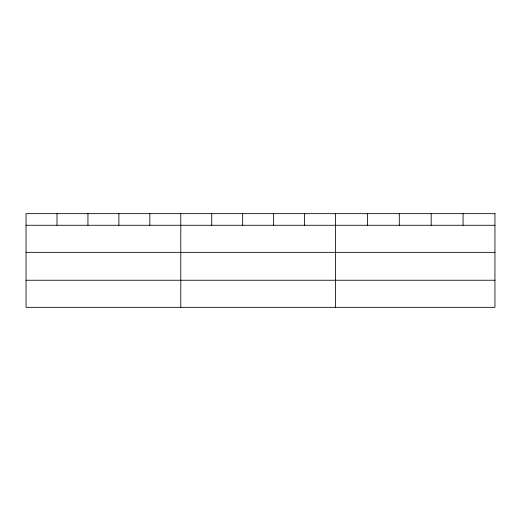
<?xml version="1.0" encoding="UTF-8"?>
<svg xmlns="http://www.w3.org/2000/svg" width="521" height="521" viewBox="0 0 521 521"><rect width="100%" height="100%" fill="white"/><g stroke="black" fill="none" stroke-linecap="round" stroke-linejoin="round"><path stroke-width="0.78" d="M26.05 225.267L494.95 225.267M26.05 252.346L494.95 252.346M26.05 280.246L494.95 280.246M463.065 213.669L463.065 225.267M431.18 213.669L431.18 225.267M399.294 213.669L399.294 225.267M367.409 213.669L367.409 225.267M335.524 213.669L335.524 307.331M304.577 213.669L304.577 225.267M273.629 213.669L273.629 225.267M242.682 213.669L242.682 225.267M211.734 213.669L211.734 225.267M180.787 213.669L180.787 307.331M149.84 213.669L149.84 225.267M118.892 213.669L118.892 225.267M87.945 213.669L87.945 225.267M56.997 213.669L56.997 225.267M494.95 213.669L26.05 213.669L26.05 307.331L494.95 307.331L494.95 213.669"/></g></svg>
